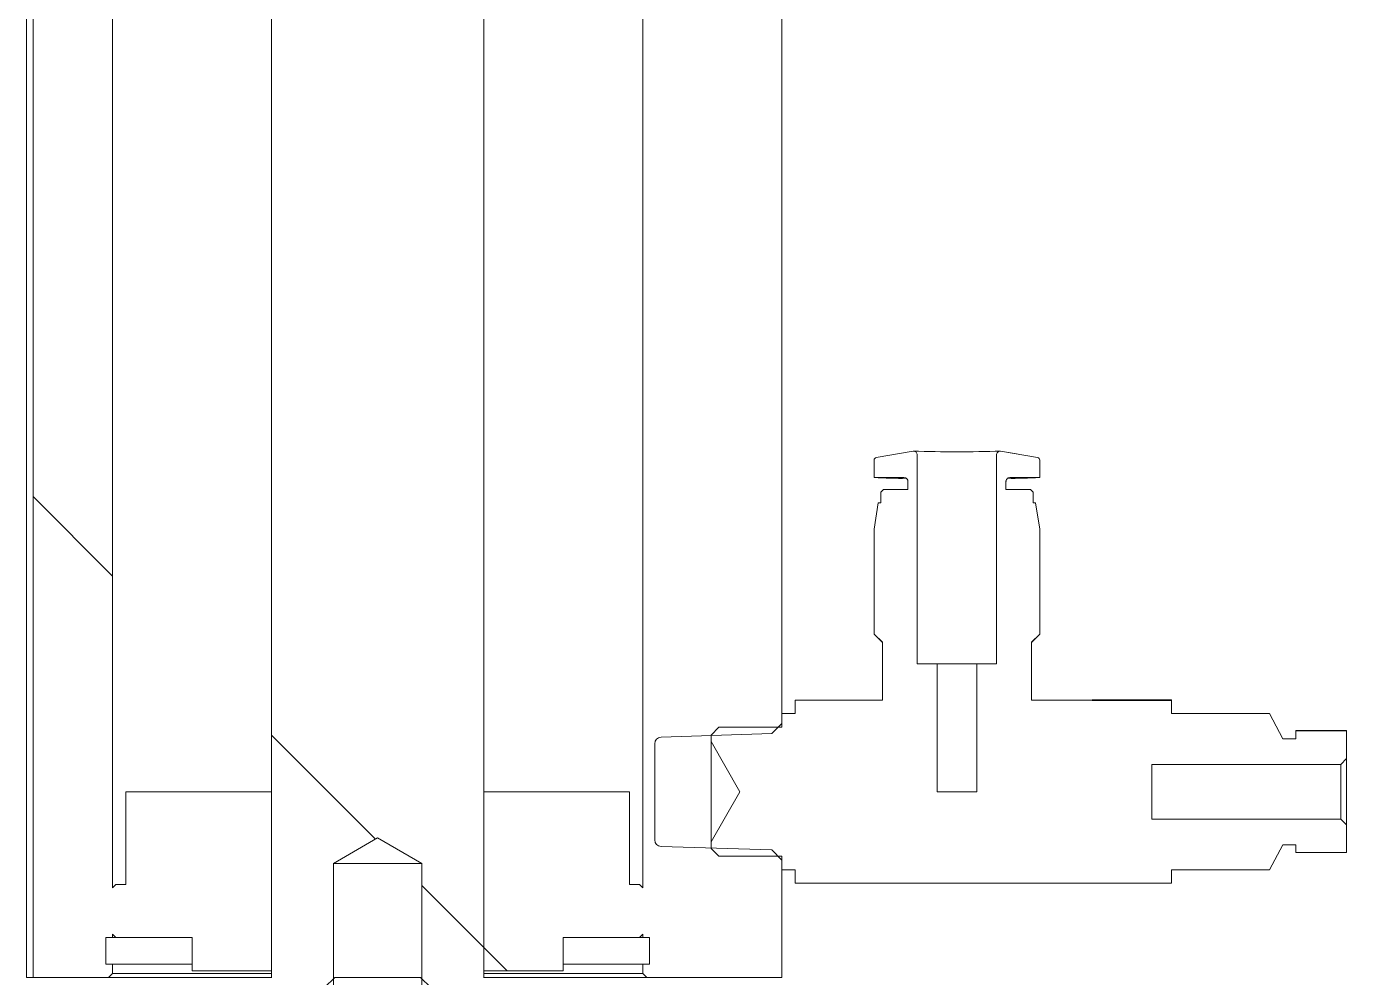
# Model space of a CAD drawing. Header units: millimetres. Extents: x 163705 to 1616509, y 81827 to 302547.
# Drawn here: x 1460347.1 to 1460446.7, y 145442.1 to 145513.9 of the extents above; entities that cross this region are included whole.
import ezdxf

# ---------------------------------------------------------------- set-up
doc = ezdxf.new("R2010")
doc.units = ezdxf.units.MM
doc.header["$LTSCALE"] = 10
doc.layers.add('1-设备轮廓', color=2, linetype='Continuous', lineweight=18)
pattern_1 = [(45, (-6058.445023240471, -4420.496226013337), (-67.35192090801866, 67.35192090801866), [])]

# ---------------------------------------------------------------- blocks, each defined once
blk = doc.blocks.new('A$Cefa923cd')
at = {"lineweight": 18}
h = blk.add_hatch(dxfattribs=at)
h.set_pattern_fill('ANSI31', color=256, scale=30, style=0)
h.set_pattern_definition(pattern_1)
edge = h.paths.add_edge_path(flags=0)
edge.add_line((1177.775386318601, 257.8499999999995), (1177.775386318601, 256.4499999999998))
edge.add_line((1177.775386318601, 256.4499999999998), (1170.275386318601, 256.4499999999998))
edge.add_line((1170.275386318601, 256.4499999999998), (1170.275386318601, 258.1999999999998))
edge.add_line((1170.275386318601, 258.1999999999998), (1170.775386318601, 258.1999999999998))
edge.add_line((1170.775386318601, 258.1999999999998), (1170.775386318601, 259.6999999999998))
edge.add_line((1170.775386318601, 259.6999999999998), (1170.475386318598, 260))
edge.add_line((1170.475386318598, 260), (1160.275386318601, 260))
edge.add_line((1160.275386318601, 260), (1160.275386318601, 251.1578781675262))
edge.add_line((1160.275386318601, 251.1578781675262), (1161.025021088135, 250.3844749134423))
edge.add_line((1161.025021088135, 250.3844749134423), (1169.39098848799, 250.1232932438243))
edge.add_arc((1169.375386318599, 249.6235367307991), 0.5000000000000491, -2.6147972675971687e-12, 88.21183281245891, ccw=False)
edge.add_line((1169.875386318599, 249.6235367307991), (1169.875386318599, 242.3764632692))
edge.add_arc((1169.375386318599, 242.3764632692), 0.5000000000000491, 271.78816718754183, 360, ccw=False)
edge.add_line((1169.390988487983, 241.8767067561757), (1161.025021088128, 241.6155250865577))
edge.add_line((1161.025021088135, 241.6155250865577), (1160.275386318601, 240.8421218324738))
edge.add_line((1160.275386318601, 240.8421218324738), (1160.275386318601, 139.6578781675253))
edge.add_line((1160.275386318601, 139.6578781675253), (1161.025021088135, 138.8844749134423))
edge.add_line((1161.025021088135, 138.8844749134423), (1169.39098848799, 138.6232932438243))
edge.add_arc((1169.375386318599, 138.1235367308), 0.5, 5.115907697472721e-13, 88.21183281245868, ccw=False)
edge.add_line((1169.875386318599, 138.1235367308), (1169.875386318599, 130.8764632692))
edge.add_arc((1169.375386318599, 130.8764632692), 0.5, 271.78816718754183, 360, ccw=False)
edge.add_line((1169.390988487983, 130.3767067561757), (1161.025021088128, 130.1155250865577))
edge.add_line((1161.025021088135, 130.1155250865577), (1160.275386318601, 129.3421218324738))
edge.add_line((1160.275386318601, 129.3421218324738), (1160.275386318601, 120.5))
edge.add_line((1160.275386318601, 120.5), (1170.475386318598, 120.5))
edge.add_line((1170.475386318598, 120.5), (1170.775386318601, 120.7999999999993))
edge.add_line((1170.775386318601, 120.7999999999993), (1170.775386318601, 121.5))
edge.add_line((1170.775386318601, 121.5), (1170.275386318601, 121.5))
edge.add_line((1170.275386318601, 121.5), (1170.275386318601, 123.5))
edge.add_line((1170.275386318601, 123.5), (1170.775386318601, 123.5))
edge.add_line((1170.775386318601, 123.5), (1170.775386318601, 123.75))
edge.add_line((1170.775386318601, 123.75), (1171.025386318601, 123.5))
edge.add_line((1171.025386318601, 123.5), (1176.775386318601, 123.5))
edge.add_line((1176.775386318601, 123.5), (1176.775386318601, 121))
edge.add_line((1176.775386318601, 121), (1182.775386318601, 121))
edge.add_line((1182.775386318601, 121), (1182.775386318601, 134.4999999999991))
edge.add_line((1182.775386318601, 134.4999999999991), (1171.775386318601, 134.4999999999991))
edge.add_line((1171.775386318601, 134.4999999999991), (1171.775386318601, 127.5))
edge.add_line((1171.775386318601, 127.5), (1171.025386318601, 127.5))
edge.add_line((1171.025386318601, 127.5), (1170.775386318601, 127.25))
edge.add_line((1170.775386318601, 127.25), (1170.775386318601, 251.4499999999998))
edge.add_line((1170.775386318601, 251.4499999999998), (1210.775386318601, 251.4499999999998))
edge.add_line((1210.775386318601, 251.4499999999998), (1210.775386318601, 127.25))
edge.add_line((1210.775386318601, 127.25), (1210.525386318601, 127.5))
edge.add_line((1210.525386318601, 127.5), (1209.775386318601, 127.5))
edge.add_line((1209.775386318601, 127.5), (1209.775386318601, 134.4999999999991))
edge.add_line((1209.775386318601, 134.4999999999991), (1198.775386318601, 134.4999999999991))
edge.add_line((1198.775386318601, 134.4999999999991), (1198.775386318601, 121))
edge.add_line((1198.775386318601, 121), (1204.775386318601, 121))
edge.add_line((1204.775386318601, 121), (1204.775386318601, 123.5))
edge.add_line((1204.775386318601, 123.5), (1210.525386318601, 123.5))
edge.add_line((1210.525386318594, 123.5), (1210.775386318594, 123.75))
edge.add_line((1210.775386318601, 123.75), (1210.775386318601, 123.5))
edge.add_line((1210.775386318601, 123.5), (1211.275386318601, 123.5))
edge.add_line((1211.275386318601, 123.5), (1211.275386318601, 121.5))
edge.add_line((1211.275386318601, 121.5), (1210.775386318601, 121.5))
edge.add_line((1210.775386318601, 121.5), (1210.775386318601, 120.7999999999993))
edge.add_line((1210.775386318601, 120.7999999999993), (1211.075386318604, 120.5))
edge.add_line((1211.075386318596, 120.5), (1216.775386318594, 120.5))
edge.add_line((1216.775386318601, 120.5), (1216.775386318601, 260))
edge.add_line((1216.775386318601, 260), (1211.075386318604, 260))
edge.add_line((1211.075386318596, 260), (1210.775386318594, 259.6999999999998))
edge.add_line((1210.775386318601, 259.6999999999998), (1210.775386318601, 258.1999999999998))
edge.add_line((1210.775386318601, 258.1999999999998), (1211.275386318601, 258.1999999999998))
edge.add_line((1211.275386318601, 258.1999999999998), (1211.275386318601, 256.4499999999998))
edge.add_line((1211.275386318601, 256.4499999999998), (1203.775386318601, 256.4499999999998))
edge.add_line((1203.775386318601, 256.4499999999998), (1203.775386318601, 257.8499999999995))
edge.add_arc((1203.275386318601, 257.8499999999995), 0.5, 0, 90)
edge.add_line((1203.275386318601, 258.3499999999995), (1178.275386318601, 258.3499999999995))
edge.add_arc((1178.275386318601, 257.8499999999995), 0.5, 90, 180)
h = blk.add_hatch(dxfattribs=at)
h.set_pattern_fill('ANSI31', color=256, scale=30, style=0)
h.set_pattern_definition(pattern_1)
h.paths.add_polyline_path([(1187.451886318595, 129.0999999999995), (1190.775386318601, 131.0188236196509), (1194.098886318599, 129.0999999999995), (1194.098886318599, 114.1765000000005), (1194.775386318594, 113.5), (1197.805140278237, 113.5), (1197.805140278237, 119.5), (1198.775386318601, 120.4661394013956), (1198.775386318601, 234.6999999999998), (1182.775386318601, 234.6999999999998), (1182.775386318601, 120.4661394013965), (1183.745632358958, 119.5), (1183.745632358958, 113.5), (1186.775386318601, 113.5), (1187.451886318595, 114.1765000000005)], flags=0)
at = {"layer": '1-设备轮廓'}
for p, q in [((1216.775386318601, 260), (1216.775386318601, 120.4999999999991)), ((1217.275386318601, 260), (1217.275386318601, 120.4999999999991)), ((1170.775386318601, 251.4499999999998), (1170.775386318601, 127.2499999999991)), ((1210.775386318601, 127.2499999999991), (1210.775386318601, 251.4499999999998)), ((1160.275386318601, 139.6578781675253), (1160.275386318601, 240.8421218324738)), ((1182.775386318601, 234.6999999999998), (1182.775386318601, 120.4661394013965)), ((1198.775386318601, 120.4661394013956), (1198.775386318601, 234.6999999999998)), ((1140.830799095405, 159.5133674026001), (1140.825386318596, 159.5106636318178)), ((1140.825386318596, 159.5106636318178), (1140.825386318596, 158.1987190629261)), ((1140.996304562606, 159.7103395991517), (1140.990697704125, 159.7073822435677)), ((1143.786222608222, 160.2013891081069), (1140.996304562606, 159.7103395991517)), ((1143.781128396273, 160.2006340623157), (1142.588740702486, 159.9907611244225)), ((1143.786222608222, 160.2013891081069), (1143.781128396273, 160.2006340623157)), ((1153.154468074586, 159.7103395991517), (1150.364550028971, 160.2013891081069)), ((1150.36964424092, 160.2006340623157), (1150.364550028971, 160.2013891081069)), ((1151.562031934714, 159.9907611244225), (1150.36964424092, 160.2006340623157)), ((1153.325386318596, 159.5106636318178), (1153.319973541787, 159.5133674026001)), ((1153.325386318596, 158.1987190629261), (1153.325386318596, 159.5106636318178)), ((1143.082983701133, 158.2012810063088), (1140.830245915051, 158.2012810063088)), ((1143.075798547827, 158.1981220248199), (1143.195072036542, 158.1886220761371)), ((1143.383394149096, 157.9012647910386), (1143.375386318599, 157.8987352773192)), ((1143.375386318599, 157.8987352773192), (1143.375386318599, 157.3012323604989)), ((1150.775386318601, 157.8987352773192), (1150.767378488097, 157.9012647910386)), ((1150.775386318601, 157.3012323604989), (1150.775386318601, 157.8987352773192)), ((1153.320526722142, 158.2012810063088), (1151.067788936067, 158.2012810063088)), ((1141.330189678505, 157.1012215503197), (1141.325386318596, 157.0987785157013)), ((1141.325386318596, 157.0987785157013), (1141.325386318596, 156.3011783096008)), ((1141.525686317305, 157.2993676548722), (1141.325697128064, 157.0994000842447)), ((1141.530451436884, 157.3012323604989), (1141.330189678505, 157.1012215503197)), ((1141.530451436884, 157.3012323604989), (1141.525686317305, 157.2993676548722)), ((1141.530451436884, 157.3012323604989), (1143.382988338628, 157.3012323604989)), ((1150.767784298565, 157.3012323604989), (1152.620321200317, 157.3012323604989)), ((1152.820582958688, 157.1012215503197), (1152.620321200317, 157.3012323604989)), ((1152.625086319895, 157.2993676548722), (1152.620321200317, 157.3012323604989)), ((1152.825075509129, 157.0994000842447), (1152.625086319895, 157.2993676548722)), ((1152.825386318596, 157.0987785157013), (1152.820582958688, 157.1012215503197)), ((1152.825386318596, 156.3011783096008), (1152.825386318596, 157.0987785157013)), ((1141.142163244294, 156.2989233380031), (1140.825394793123, 154.2990368574156)), ((1141.146486266378, 156.3011783096008), (1140.828777748691, 154.3010702078027)), ((1141.146486266378, 156.3011783096008), (1141.142163244294, 156.2989233380031)), ((1141.146486266378, 156.3011783096008), (1141.329855506483, 156.3011783096008)), ((1152.820917130717, 156.3011783096008), (1153.004286370815, 156.3011783096008)), ((1153.321994888509, 154.3010702078027), (1153.004286370815, 156.3011783096008)), ((1153.008609392899, 156.2989233380031), (1153.004286370815, 156.3011783096008)), ((1153.32537784407, 154.2990368574156), (1153.008609392899, 156.2989233380031)), ((1140.828777748691, 154.3010702078027), (1140.825386318596, 154.2989298500388)), ((1140.825386318596, 154.2989298500388), (1140.825386318596, 146.3993568290643)), ((1153.325386318596, 154.2989298500388), (1153.321994888509, 154.3010702078027)), ((1153.325386318596, 146.3993568290643), (1153.325386318596, 154.2989298500388)), ((1140.826611135359, 146.4006432056995), (1140.82572415498, 146.3986812110834)), ((1140.82572415498, 146.3986812110834), (1141.450690371341, 145.7737825528702)), ((1140.826611135359, 146.4006432056995), (1141.45160804061, 145.7756094238875)), ((1141.45160804061, 145.7756094238875), (1141.450386318596, 145.7743906090509)), ((1141.450386318596, 145.7743906090509), (1141.450386318596, 141.3995770710635)), ((1152.699164596583, 145.7756094238875), (1153.324161501834, 146.4006432056995)), ((1152.700386318596, 145.7743906090509), (1152.699164596583, 145.7756094238875)), ((1152.700082265852, 145.7737825528702), (1153.32504848222, 146.3986812110834)), ((1152.700386318596, 141.3999999999996), (1152.700386318596, 145.7743906090509)), ((1153.32504848222, 146.3986812110834), (1153.324161501834, 146.4006432056995)), ((1145.578752715068, 144.160522131685), (1144.077068099461, 144.160522131685)), ((1150.073704537739, 144.160522131685), (1148.572019922125, 144.160522131685)), ((1130.875386318599, 141.4278287749012), (1136.875386318599, 141.4278287749012)), ((1130.875386318599, 141.3872342709674), (1130.875386318599, 141.4278287749012)), ((1130.875386318599, 141.3872342709674), (1130.875386318599, 140.3999999999996)), ((1130.875386318599, 141.3872342709674), (1136.875386318599, 141.3872342709674)), ((1136.875386318599, 141.3999999999996), (1136.875386318599, 141.4278287749012)), ((1136.875386318599, 141.3999999999996), (1136.875386318599, 141.3872342709674)), ((1141.450841840116, 141.3999999999996), (1136.875386318599, 141.3999999999996)), ((1159.275386318601, 141.3999999999996), (1152.699930965486, 141.3999999999996)), ((1159.275386318601, 141.3999999999996), (1159.275386318601, 140.3999999999996)), ((1123.495386318595, 140.3999999999996), (1122.495386318595, 138.5)), ((1130.875386318599, 140.3999999999996), (1123.495386318595, 140.3999999999996)), ((1160.275386318601, 140.3999999999996), (1159.275386318601, 140.3999999999996)), ((1160.275386318601, 140.3999999999996), (1160.275386318601, 139.3639999999996)), ((1161.025021088135, 138.8844749134423), (1160.275386318601, 139.6578781675253)), ((1121.495386318595, 139.1185525166011), (1117.675386318595, 139.1185525166011)), ((1117.675386318595, 139.0914895139786), (1117.675386318595, 139.1185525166011)), ((1117.675386318595, 139.0914895139786), (1117.675386318595, 137)), ((1121.495386318595, 139.0914895139786), (1117.675386318595, 139.0914895139786)), ((1121.495386318595, 139.0914895139786), (1121.495386318595, 139.1185525166011)), ((1121.495386318595, 139.0914895139786), (1121.495386318595, 138.5)), ((1122.495386318595, 138.5), (1121.495386318595, 138.5)), ((1165.044386318601, 139.3639999999996), (1160.275386318601, 139.3639999999996)), ((1169.39098848799, 138.6232932438234), (1161.025021088135, 138.8844749134423)), ((1165.625386318599, 138.7829999999994), (1165.044386318601, 139.3639999999996)), ((1165.625386318599, 138.7829999999994), (1165.625386318599, 138.2830000000004)), ((1165.625386318599, 138.2830000000004), (1163.441270250252, 134.4999999999991)), ((1165.625386318599, 138.2830000000004), (1165.625386318599, 130.7169999999996)), ((1169.875386318599, 138.1235367307991), (1169.875386318599, 130.8764632692)), ((1118.1083863186, 136.567), (1117.675386318595, 137)), ((1117.675386318595, 132), (1117.675386318595, 137)), ((1132.375386318599, 136.567), (1118.1083863186, 136.567)), ((1118.1083863186, 132.433), (1118.1083863186, 136.567)), ((1132.375386318599, 136.567), (1132.375386318599, 132.433)), ((1148.575386318596, 134.4999999999991), (1145.575386318596, 134.4999999999991)), ((1163.441270250252, 134.4999999999991), (1165.625386318599, 130.7169999999996)), ((1171.775386318601, 134.4999999999991), (1171.775386318601, 127.4999999999991)), ((1182.775386318601, 134.4999999999991), (1171.775386318601, 134.4999999999991)), ((1182.775386318601, 134.4999999999991), (1182.775386318601, 120.9999999999991)), ((1198.775386318601, 120.9999999999991), (1198.775386318601, 134.4999999999991)), ((1209.775386318601, 134.4999999999991), (1198.775386318601, 134.4999999999991)), ((1209.775386318601, 127.4999999999991), (1209.775386318601, 134.4999999999991)), ((1117.675386318595, 132), (1118.1083863186, 132.433)), ((1117.675386318595, 132), (1117.675386318595, 129.9085104860242)), ((1118.1083863186, 132.433), (1132.375386318599, 132.433)), ((1121.495386318595, 130.5), (1122.495386318595, 130.5)), ((1121.495386318595, 130.5), (1121.495386318595, 129.9085104860242)), ((1122.495386318595, 130.5), (1123.495386318595, 128.5999999999995)), ((1165.625386318599, 130.7169999999996), (1165.625386318599, 130.2169999999996)), ((1190.775386318601, 131.0188236196509), (1187.451886318595, 129.0999999999995)), ((1194.098886318599, 129.0999999999995), (1190.775386318601, 131.0188236196509)), ((1117.675386318595, 129.9085104860242), (1121.495386318595, 129.9085104860242)), ((1160.275386318601, 129.3421218324738), (1161.025021088135, 130.1155250865568)), ((1160.275386318601, 129.6359999999995), (1165.044386318601, 129.6359999999995)), ((1160.275386318601, 129.6359999999995), (1160.275386318601, 128.5999999999995)), ((1161.025021088135, 130.1155250865568), (1169.39098848799, 130.3767067561757)), ((1165.044386318601, 129.6359999999995), (1165.625386318599, 130.2169999999996)), ((1123.495386318595, 128.5999999999995), (1130.875386318599, 128.5999999999995)), ((1130.875386318599, 128.5999999999995), (1130.875386318599, 127.6127657290353)), ((1159.275386318601, 128.5999999999995), (1160.275386318601, 128.5999999999995)), ((1159.275386318601, 128.5999999999995), (1159.275386318601, 127.5999999999995)), ((1160.275386318601, 120.4999999999991), (1160.275386318601, 129.3421218324738)), ((1187.451886318595, 129.0999999999995), (1187.451886318595, 114.1764999999996)), ((1191.080845349985, 129.0999999999995), (1187.451886318595, 129.0999999999995)), ((1194.098886318599, 129.0999999999995), (1191.080845349985, 129.0999999999995)), ((1194.098886318599, 114.1764999999996), (1194.098886318599, 129.0999999999995)), ((1136.875386318599, 127.6127657290353), (1130.875386318599, 127.6127657290353)), ((1136.875386318599, 127.6127657290353), (1136.875386318599, 127.5999999999995)), ((1136.875386318599, 127.5999999999995), (1159.275386318601, 127.5999999999995)), ((1171.025386318601, 127.4999999999991), (1170.775386318601, 127.2499999999991)), ((1171.775386318601, 127.4999999999991), (1171.025386318601, 127.4999999999991)), ((1210.525386318601, 127.4999999999991), (1209.775386318601, 127.4999999999991)), ((1210.775386318601, 127.2499999999991), (1210.525386318601, 127.4999999999991)), ((1170.775386318601, 123.75), (1171.025386318601, 123.4999999999991)), ((1170.775386318601, 123.75), (1170.775386318601, 123.5)), ((1210.525386318601, 123.4999999999991), (1210.775386318601, 123.75)), ((1210.775386318601, 123.4999999999991), (1210.775386318601, 123.75)), ((1170.275386318601, 123.4999999999991), (1170.775386318601, 123.5)), ((1170.275386318601, 123.4999999999991), (1170.275386318601, 121.4999999999991)), ((1171.025386318601, 123.5), (1170.775386318601, 123.5)), ((1171.025386318601, 123.4999999999991), (1176.775386318601, 123.4999999999991)), ((1176.775386318601, 123.4999999999991), (1176.775386318601, 120.9999999999991)), ((1204.775386318601, 123.4999999999991), (1210.525386318601, 123.4999999999991)), ((1204.775386318601, 120.9999999999991), (1204.775386318601, 123.4999999999991)), ((1210.775386318601, 123.4999999999991), (1210.525386318601, 123.5)), ((1210.775386318601, 123.4999999999991), (1211.275386318601, 123.4999999999991)), ((1211.275386318601, 121.4999999999991), (1211.275386318601, 123.4999999999991)), ((1170.775386318601, 121.4999999999991), (1170.275386318601, 121.4999999999991)), ((1170.775386318601, 120.7999999999993), (1170.475386318598, 120.4999999999991)), ((1170.775386318601, 121.4999999999991), (1170.775386318601, 120.7999999999993)), ((1176.775386318601, 121.4999999999991), (1170.775386318601, 121.4999999999991)), ((1182.775386318601, 120.7999999999993), (1170.775386318601, 120.7999999999993)), ((1176.775386318601, 120.9999999999991), (1182.775386318601, 120.9999999999991)), ((1198.775386318601, 120.9999999999991), (1204.775386318601, 120.9999999999991)), ((1210.775386318601, 120.7999999999993), (1198.775386318601, 120.7999999999993)), ((1210.775386318601, 121.4999999999991), (1204.775386318601, 121.4999999999991)), ((1210.775386318601, 120.7999999999993), (1210.775386318601, 121.4999999999991)), ((1211.275386318601, 121.4999999999991), (1210.775386318601, 121.4999999999991)), ((1211.075386318596, 120.4999999999991), (1210.775386318601, 120.7999999999993)), ((1170.475386318598, 120.4999999999991), (1160.275386318601, 120.4999999999991)), ((1182.775386318601, 120.4999999999991), (1170.475386318598, 120.4999999999991)), ((1187.542386318601, 120.4999999999991), (1186.775386318601, 119.7330000000002)), ((1187.542386318601, 120.4999999999991), (1194.008386318594, 120.4999999999991)), ((1194.775386318601, 119.7330000000002), (1194.008386318594, 120.4999999999991)), ((1211.075386318596, 120.4999999999991), (1198.775386318601, 120.4999999999991)), ((1216.775386318601, 120.4999999999991), (1211.075386318596, 120.4999999999991)), ((1216.775386318601, 120.4999999999991), (1217.275386318601, 120.4999999999991))]:
    blk.add_line(p, q, dxfattribs=at)
at = {"layer": '1-设备轮廓', "flags": 128}
blk.add_lwpolyline([(1150.934137515804, 158.1877651820978), (1150.935919037795, 158.1878332463848), (1151.075377316738, 158.1988072916083)], dxfattribs=at)
at = {"layer": '1-设备轮廓'}
for centre, radius, start, end in [((1141.030934220646, 159.5132231971611), 0.2001351771940189, 99.96411461773083, 179.9587160841638), ((1147.070701144832, 272.7777257355337), 112.6278394978817, 268.3235666971567, 271.6813541807591), ((1143.786693479262, 159.9010497160543), 0.3003397611690046, 0.06165240714653158, 90.08982804715298), ((1150.363939097064, 159.9011901477097), 0.3001995820472799, 89.88339809205095, 179.965121453265), ((1153.119787083284, 159.5131800644967), 0.2001865461598571, 0.05361840989552868, 80.02355088856251), ((1142.838498888996, 193.466850107332), 35.32270437022622, 266.7407223885683, 270.7309494709346), ((1143.083257261089, 157.9011442187521), 0.3001369122249843, 0.02301710670262732, 90.05222227834216), ((1143.176707491584, 157.9315231479477), 0.1964527284573353, 350.5113845265562, 37.9292033671414), ((1151.067432626063, 157.9012270775311), 0.3000541403343394, 89.93196206511378, 179.9927985502278), ((1151.004902262699, 157.9234094395115), 0.2277378865977482, 137.1017581724204, 186.1207773436284), ((1151.321019797651, 193.2847482019424), 35.14039980433054, 269.2769447867445, 273.2619212768711), ((1147.075386318596, 205.8757488995498), 61.73545892636542, 268.6108587258057, 271.3891412741942), ((1169.375386318599, 138.1235367307991), 0.5, 0, 88.21183281224982), ((1169.375386318599, 130.8764632692), 0.5, 271.7881671877502, 0)]:
    blk.add_arc(centre, radius, start, end, dxfattribs=at)
for major_axis, ratio, start_param, end_param in [((0, 601.1476629789058), 0.01039678000082205, 1.529174954309912, 1.531359384361156), ((0, 288.5508782298748), 0.01039678000082205, 1.482651401826083, 1.537310628173694), ((0, 288.5508782298748), 0.01039678000082205, 4.745874679005883, 4.800533905353514), ((0, 601.1476629789058), 0.01039678000082205, 4.751825922818433, 4.754010352869678), ((0, 355.8794164835126), 0.01039678000082152, 1.504992684831756, 1.506682304032071), ((0, 355.8794164835126), 0.01039678000082152, 4.776503003147521, 4.778192622347836), ((0, 553.0558499405934), 0.01039678000082205, 1.529918869131478, 1.531366622921942), ((0, 553.0558499405934), 0.01039678000082205, 4.751818684257646, 4.753266438048104), ((0, 601.1476629789058), 0.01039678000082205, 1.537851588341353, 1.550998494429151), ((0, 601.1476629789058), 0.01039678000082205, 4.732186812750433, 4.745333718838229), ((0, 541.0328966810157), 0.01039678000082204, 1.549953923497248, 1.558042614948381), ((0, 541.0328966810157), 0.01039678000082204, 4.725142697475837, 4.733231383682339), ((0, 144.2754391149374), 0.01039678000082205, 1.503787308445961, 1.570796326797103), ((0, 144.2754391149374), 0.01039678000082205, 4.712388980382483, 4.77939799873363)]:
    blk.add_ellipse((1147.075386318596, 134.5000000003174), major_axis=major_axis, ratio=ratio, start_param=start_param, end_param=end_param, dxfattribs=at)

msp = doc.modelspace()

# ---------------------------------------------------------------- block references
at = {"xscale": -1}
msp.add_blockref('A$Cefa923cd', (1461564.378901739, 145321.6317333492), dxfattribs=at)

doc.saveas('drawing.dxf')
